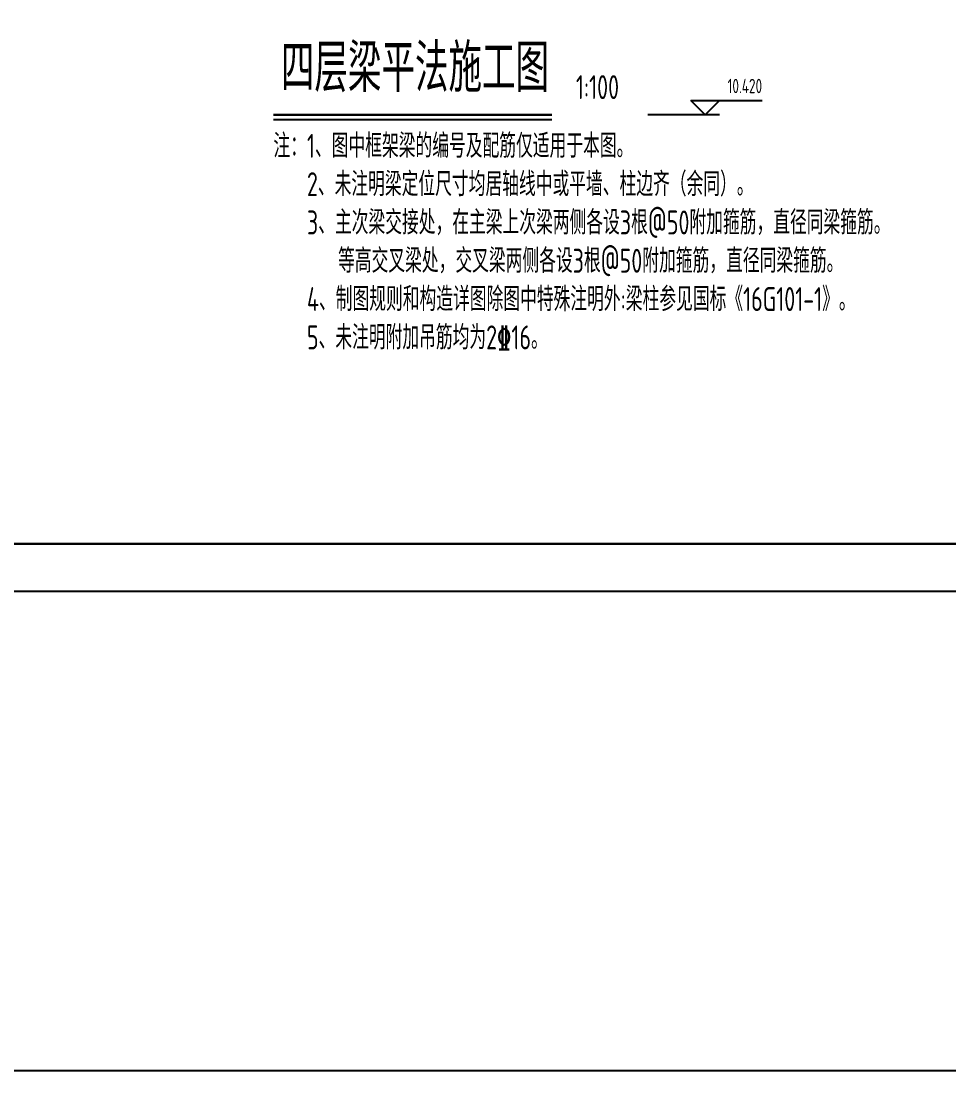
# Model space of a CAD drawing. Extents: x 9732137 to 18866768, y -962146 to 246094.
# Drawn here: x 9797674 to 9817034, y -423251 to -400800 of the extents above; entities that cross this region are included whole.
import ezdxf
from ezdxf.enums import TextEntityAlignment as Align

# ---------------------------------------------------------------- set-up
doc = ezdxf.new("R2010")
doc.units = 0
doc.header["$LTSCALE"] = 1000
for name, color, linetype in [('BORDER', 7, 'CONTINUOUS'), ('NUM', 7, 'CONTINUOUS'), ('TEXT', 7, 'CONTINUOUS')]:
    doc.layers.add(name, color=color, linetype=linetype)
doc.styles.add('TSSD_Label', font='Tssdeng.shx', dxfattribs={"width": 0.7, "bigfont": 'hztxt.shx'})
doc.styles.add('TSSD_Norm', font='Tssdeng.shx', dxfattribs={"width": 0.7, "bigfont": 'hztxt.shx'})
doc.styles.add('TSSD_Rein', font='Tssdeng.shx', dxfattribs={"width": 0.7, "bigfont": 'hztxt.shx'})

msp = doc.modelspace()

# ---------------------------------------------------------------- linework, layer by layer
at = {"layer": 'BORDER'}
for points in [[(9777056.8, -412706.3), (9777056.8, -370706.3), (9836456.8, -370706.3), (9836456.8, -412706.3)], [(9777056.8, -464706.3), (9777056.8, -422706.3), (9836456.8, -422706.3), (9836456.8, -464706.3)]]:
    msp.add_lwpolyline(points, close=True, dxfattribs=at)
at = {"layer": 'BORDER', "const_width": 50}
msp.add_lwpolyline([(9779556.8, -411706.3), (9779556.8, -371706.3), (9835456.8, -371706.3), (9835456.8, -411706.3)], close=True, dxfattribs=at)
at = {"layer": 'NUM'}
for p, q in [((9811953, -402747.5, 0), (9811653, -402447.5, 0)), ((9811653, -402447.5, 0), (9812253, -402447.5, 0)), ((9811953, -402747.5, 0), (9812253, -402447.5, 0)), ((9812253, -402447.5, 0), (9813141.5, -402447.5, 0)), ((9812253, -402747.5, 0), (9810753, -402747.5, 0))]:
    msp.add_line(p, q, dxfattribs=at)
at = {"layer": 'NUM', "const_width": 50, "elevation": 0}
msp.add_lwpolyline([(9802935.4, -402747.5), (9808753, -402747.5)], dxfattribs=at)
at = {"layer": 'NUM', "elevation": 0}
msp.add_lwpolyline([(9802935.4, -402847.5), (9808753, -402847.5)], dxfattribs=at)

# ---------------------------------------------------------------- texts
at = {"layer": 'NUM', "style": 'TSSD_Norm', "width": 0.7}
for s, height, p in [('四层梁平法施工图', 1000, (9803091.3, -402571.1, 0)), ('1:100', 500, (9809253, -402571.1, 0))]:
    msp.add_text(s, height=height, dxfattribs=at).set_placement(p, align=Align.BOTTOM_LEFT)
at = {"layer": 'NUM', "style": 'TSSD_Label', "width": 0.7}
msp.add_text('10.420', height=300, dxfattribs=at).set_placement((9813141.5, -402387.5, 0), align=Align.BOTTOM_RIGHT)
at = {"layer": 'TEXT', "style": 'TSSD_Rein', "width": 0.7}
for s, p in [('注：1、图中框架梁的编号及配筋仅适用于本图。', (9802935.4, -403647.5, 0)), ('2、未注明梁定位尺寸均居轴线中或平墙、柱边齐（余同）。', (9803635.4, -404447.5, 0)), ('3、主次梁交接处，在主梁上次梁两侧各设3根@50附加箍筋，直径同梁箍筋。', (9803635.4, -405247.5, 0)), ('等高交叉梁处，交叉梁两侧各设3根@50附加箍筋，直径同梁箍筋。', (9804285.6, -406047.5, 0)), ('4、制图规则和构造详图除图中特殊注明外:梁柱参见国标《16G101-1》。', (9803635.4, -406847.5, 0)), ('5、未注明附加吊筋均为2%%13216。', (9803635.4, -407647.5, 0))]:
    msp.add_text(s, height=500, dxfattribs=at).set_placement(p)

doc.saveas('drawing.dxf')
